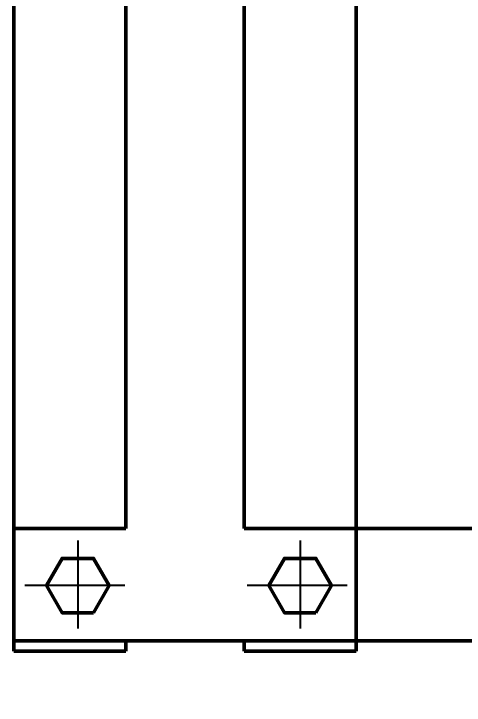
# Model space of a CAD drawing. Header units: millimetres. Extents: x 184 to 2141, y 95 to 1347.
# Drawn here: x 488 to 628.8, y 659 to 874.9 of the extents above; entities that cross this region are included whole.
import ezdxf
from ezdxf import colors
from ezdxf.entities.mleader import LeaderData, LeaderLine
from ezdxf.math import Vec2, Vec3

# ---------------------------------------------------------------- set-up
doc = ezdxf.new("R2010")
doc.units = ezdxf.units.MM
doc.linetypes.add('CENTER', pattern=[50.8, 31.75, -6.35, 6.35, -6.35])
doc.layers.add('chuda', color=61, linetype='Continuous')
doc.layers.add('oś', color=151, linetype='CENTER')
doc.layers.add('gruba', color=7, linetype='Continuous', lineweight=50)
doc.styles.get("Standard").update_dxf_attribs({"font": 'arial.ttf'})

msp = doc.modelspace()

# ---------------------------------------------------------------- linework, layer by layer
at = {"layer": 'gruba'}
for p, q in [((523.03, 714.099), (523.03, 972.376)), ((488.03, 678.81), (488.03, 971.167)), ((488.03, 679.099), (488.03, 971.167)), ((488.03, 675.871), (488.03, 971.167)), ((560.03, 714.099), (560.03, 953.645)), ((560.03, 714.099), (560.03, 953.645)), ((560.03, 714.099), (560.03, 953.645)), ((595.03, 679.099), (595.03, 953.645)), ((523.03, 714.099), (488.03, 714.099)), ((595.03, 714.099), (560.03, 714.099)), ((741.001, 714.099), (595.03, 714.099)), ((595.03, 679.099), (488.03, 679.099)), ((523.03, 678.81), (523.03, 675.871)), ((560.03, 678.81), (560.03, 679.099)), ((560.03, 675.871), (560.03, 679.099)), ((772.833, 679.099), (595.03, 679.099)), ((595.03, 678.81), (595.03, 675.871)), ((523.03, 675.871), (488.03, 675.871)), ((595.03, 675.871), (560.03, 675.871))]:
    msp.add_line(p, q, dxfattribs=at)
for points in [[(512.938, 687.81), (517.845, 696.31), (512.938, 704.81), (503.123, 704.81), (498.215, 696.31), (503.123, 687.81)], [(582.438, 687.81), (587.345, 696.31), (582.438, 704.81), (572.623, 704.81), (567.715, 696.31), (572.623, 687.81)]]:
    msp.add_lwpolyline(points, close=True, dxfattribs=at)
at = {"layer": 'oś'}
for p, q in [((508.03, 710.428), (508.03, 682.908)), ((577.53, 710.428), (577.53, 682.908)), ((488.03, 678.81), (488.03, 696.31)), ((522.755, 696.31), (491.512, 696.31)), ((592.255, 696.31), (561.012, 696.31)), ((560.03, 678.81), (560.03, 679.099))]:
    msp.add_line(p, q, dxfattribs=at)

# ---------------------------------------------------------------- leaders
at = {"layer": 'chuda'}
ml = msp.add_multileader_mtext('Standard', dxfattribs=at)
ml.set_content('55', color=256)
ml.set_leader_properties()
ml.build(insert=Vec2(0, 0))
ctx = ml.context
ctx.base_point, ctx.char_height, ctx.plane_origin = Vec3(519.321, 582.554), 7, Vec3(1076.232, 795.975)
ctx.text_align_type = 2
notes = []
notes.append((ctx, [(0, (1, 1, 0), (541.401, 582.554), (-1, 0), 8, [(0, [(1076.232, 795.975)], 0, [])])]))
ctx.mtext.insert, ctx.mtext.alignment, ctx.mtext.flow_direction = Vec3(531.401, 586.114), 3, 5
for ctx, leaders in notes:
    for number, flags, end, landing, length, lines in leaders:
        leader = LeaderData()
        leader.index, (leader.has_last_leader_line, leader.has_dogleg_vector, leader.attachment_direction) = number, flags
        leader.last_leader_point, leader.dogleg_vector, leader.dogleg_length = Vec3(end), Vec3(landing), length
        for number, points, colour, breaks in lines:
            line = LeaderLine()
            line.index, line.vertices, line.color, line.breaks = number, Vec3.list(points), colors.encode_raw_color(colour), breaks
            leader.lines.append(line)
        ctx.leaders.append(leader)

doc.saveas('drawing.dxf')
